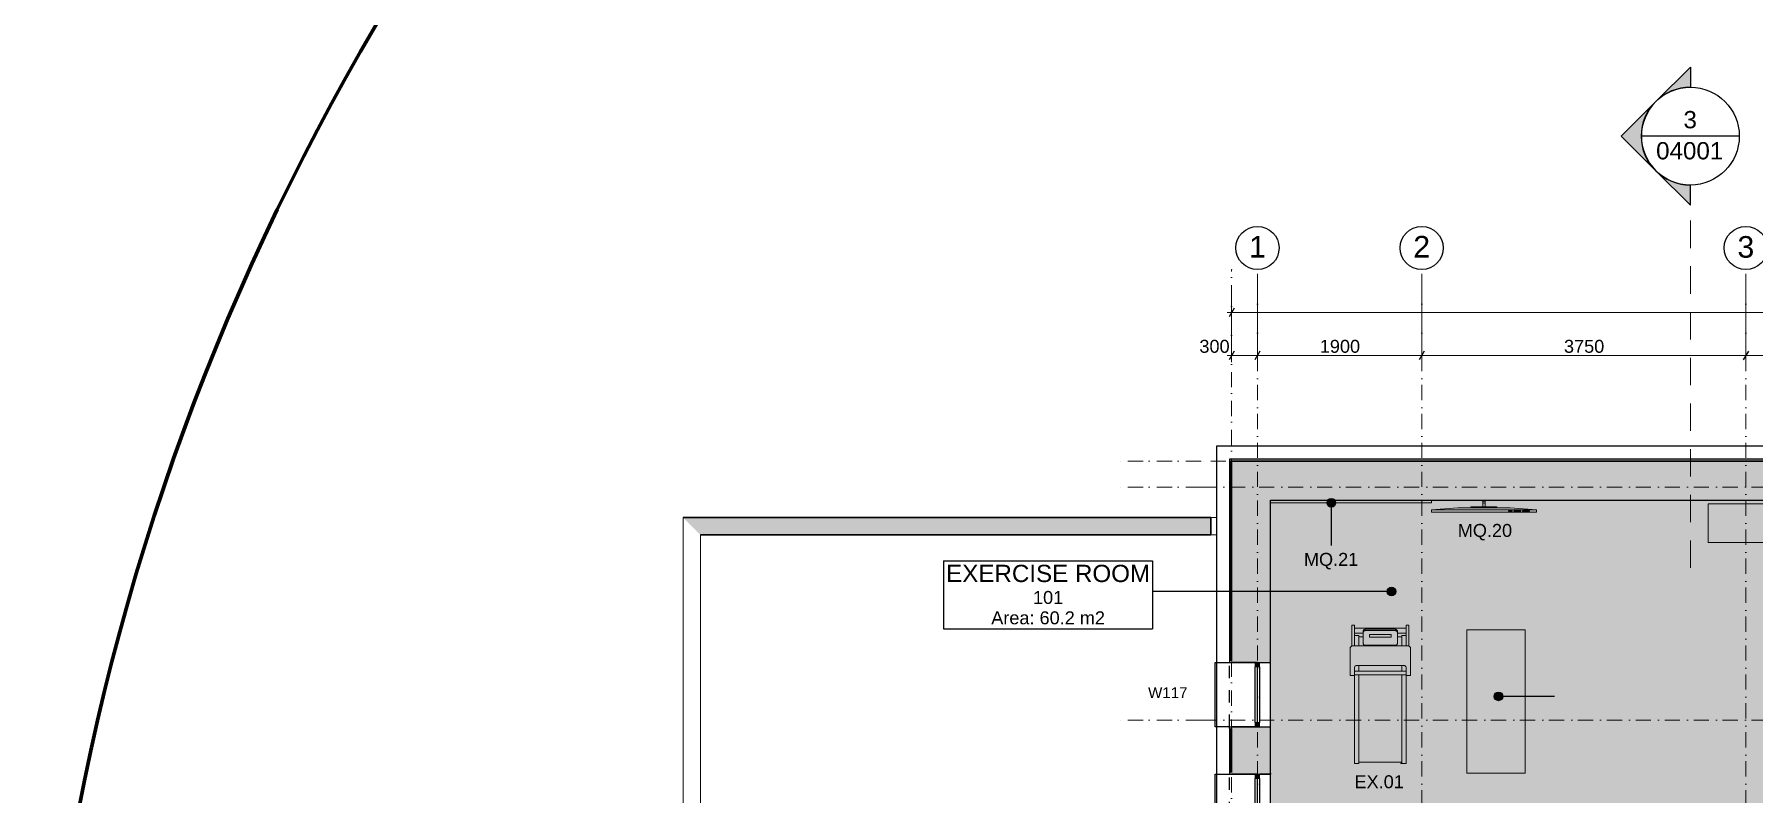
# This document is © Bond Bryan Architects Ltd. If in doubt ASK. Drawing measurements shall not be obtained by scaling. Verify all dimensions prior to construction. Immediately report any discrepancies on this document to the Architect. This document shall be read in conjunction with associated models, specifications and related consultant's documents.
# Model space of a CAD drawing. Header units: millimetres. Extents: x -14278 to 97203, y -22378 to 34603.
# Drawn here: x -14151 to 5740, y 11701 to 20494 of the extents above; entities that cross this region are included whole.
import ezdxf
from ezdxf.enums import TextEntityAlignment as Align

# ---------------------------------------------------------------- set-up
doc = ezdxf.new("R2010")
doc.units = ezdxf.units.MM
doc.header["$MEASUREMENT"] = 0
for name, pattern in [('Dashed', [282.222223, 141.111112, -141.111112]), ('Dot & Dashed', [335.138881, 176.388884, -88.194442, 0, -70.555556]), ('Long Dashed', [529.166651, 317.499995, -211.666656]), ('Wipeout_Contour', [1000, 0, -1000])]:
    doc.linetypes.add(name, pattern=pattern)
for name, color, linetype in [('A-Zz_20_10_90-T_TextFFEInternal', 7, 'Continuous'), ('A-Zz_20_10_90-T_TextWindow', 7, 'Continuous'), ('A-Zz_60_50_80-P_MarkerSection', 7, 'Continuous'), ('NewA-Ee_25_10-M_WallsExternal', 7, 'Continuous'), ('NewA-Ee_30_40-M_Floors', 7, 'Continuous'), ('NewA-Ee_30_60-M_Pavements', 7, 'Continuous'), ('NewA-Ee_40_20-M_GeneralFFAndEInternalFixed', 7, 'Continuous'), ('NewA-Ee_40_20-M_GeneralFFAndEInternalMovable', 7, 'Continuous'), ('NewA-SL-M_SpacesExternal', 7, 'Continuous'), ('NewA-SL-M_SpacesInternal', 7, 'Continuous'), ('NewA-Ss_30_25-M_CeilingAndSoffitSystems', 7, 'Continuous'), ('NewA-Zz_20_10_90-T_TextFFEInternal', 7, 'Continuous'), ('NewA-Zz_20_20-D_DimensionGrid', 7, 'Continuous'), ('NewA-Zz_35_40_80-M_GridStructural', 7, 'Continuous'), ('NewA-Zz_50_10_70-P_BoundarySiteRed', 7, 'Continuous'), ('NewA-Zz_50_10_90-P_BoundarySpace', 7, 'Continuous'), ('NewA-Zz_50_90_00-M_GrossInternal', 7, 'Continuous')]:
    doc.layers.add(name, color=color, linetype=linetype)
doc.styles.add('GENERATED_STYLE_1', font='')
doc.styles.get('GENERATED_STYLE_1').set_extended_font_data('Arial')
doc.dimstyles.new('GENERATED_STYLE__2', dxfattribs={"dimtxt": 150, "dimasz": 76, "dimexe": 0.18, "dimexo": 300, "dimgap": 0.09, "dimtad": 1, "dimtih": 1, "dimtoh": 1, "dimdec": 0, "dimzin": 0, "dimdsep": 46, "dimtxsty": 'GENERATED_STYLE_1', "dimblk": 'ARROWHEAD_2', "dimblk1": 'ARROWHEAD_2', "dimblk2": 'ARROWHEAD_2', "dimcen": 0.09, "dimclrd": 6, "dimclre": 6, "dimclrt": 7, "dimazin": 0, "dimtfac": 1, "dimtdec": 4, "dimtmove": 0, "dimatfit": 3, "dimfxl": 0, "dimtolj": 1, "dimtzin": 0, "dimarcsym": 0})

# ---------------------------------------------------------------- blocks, each defined once
blk = doc.blocks.new('EXERCISE ROOM_101_17_1', base_point=(-2422, 14043))
at = {"layer": 'NewA-SL-M_SpacesInternal', "color": 253, "linetype": 'Continuous', "lineweight": 13}
for p, q in [((8343, 15100), (150, 15100)), ((150, 15100), (150, 6700)), ((8343, 10323), (8343, 15100)), ((5907, 6700), (5907, 10323)), ((5907, 10323), (8343, 10323)), ((150, 6700), (2050, 6700)), ((2050, 6700), (5907, 6700))]:
    blk.add_line(p, q, dxfattribs=at)
at = {"layer": 'NewA-SL-M_SpacesInternal', "linetype": 'Continuous'}
for p, q in [((-3631, 14397), (-3631, 14082)), ((-3631, 14397), (-1214, 14397)), ((-1214, 14397), (-1214, 14082)), ((-3631, 14082), (-3631, 13847)), ((-1214, 14082), (-1214, 13847)), ((-3631, 13847), (-3631, 13611)), ((-1214, 13847), (-1214, 13611)), ((-3631, 13611), (-1214, 13611))]:
    blk.add_line(p, q, dxfattribs=at)
at = {"layer": 'NewA-SL-M_SpacesInternal', "color": 5, "lineweight": 70, "style": 'GENERATED_STYLE_1'}
for tag, height, p in [('ROOM_NAME', 200, (-2422, 14351)), ('ROOM_NUMBER', 150, (-2422, 14048)), ('adj_text', 150, (-2422, 13812))]:
    blk.add_attdef(tag, text='', height=height, dxfattribs=at).set_placement(p, align=Align.TOP_CENTER)
blk = doc.blocks.new('EXERCISE TERRACE_Exercise Terrace_26_1', base_point=(-3493, 10922))
at = {"layer": 'NewA-SL-M_SpacesExternal', "color": 253, "linetype": 'Continuous', "lineweight": 13}
for p, q in [((-6445, 14698), (-6445, 6893)), ((-475, 14698), (-6445, 14698)), ((-475, 6893), (-475, 14698)), ((-6445, 6893), (-475, 6893))]:
    blk.add_line(p, q, dxfattribs=at)
at = {"layer": 'NewA-SL-M_SpacesExternal', "linetype": 'Continuous'}
for p, q in [((-4927, 11275), (-4927, 10961)), ((-4927, 11275), (-2058, 11275)), ((-2058, 11275), (-2058, 10961)), ((-4927, 10961), (-4927, 10725)), ((-2058, 10961), (-2058, 10725)), ((-4927, 10725), (-4927, 10489)), ((-2058, 10725), (-2058, 10489)), ((-4927, 10489), (-2058, 10489))]:
    blk.add_line(p, q, dxfattribs=at)
at = {"layer": 'NewA-SL-M_SpacesExternal', "color": 5, "lineweight": 70, "style": 'GENERATED_STYLE_1'}
for tag, height, p in [('ROOM_NAME_0', 200, (-3493, 11229)), ('ROOM_NAME_1', 150, (-3493, 10927)), ('adj_text', 150, (-3493, 10691))]:
    blk.add_attdef(tag, text='', height=height, dxfattribs=at).set_placement(p, align=Align.TOP_CENTER)
blk = doc.blocks.new('BUILDING SITE_Site_28_1', base_point=(-3334, -767))
at = {"layer": 'NewA-SL-M_SpacesExternal', "color": 253, "linetype": 'Continuous', "lineweight": 13}
for p, q in [((-475, 14898), (-475, 15725)), ((-475, 15725), (35325, 15725)), ((-6645, 6693), (-6645, 14898)), ((-6645, 14898), (-475, 14898))]:
    blk.add_line(p, q, dxfattribs=at)
for start, end in [(121.331, 152.6898), (152.6898, 178.8327)]:
    blk.add_arc((14340, 6112), 28491, start, end, dxfattribs=at)
at = {"layer": 'NewA-SL-M_SpacesExternal', "color": 5, "lineweight": 70, "style": 'GENERATED_STYLE_1'}
for tag, height, p in [('ROOM_NAME', 200, (-3334, -459)), ('ROOM_NUMBER', 150, (-3334, -762)), ('adj_text', 150, (-3334, -998))]:
    blk.add_attdef(tag, text='', height=height, dxfattribs=at).set_placement(p, align=Align.TOP_CENTER)
blk = doc.blocks.new('Mesh_1_1', base_point=(14340, 34603))
at = {"layer": 'NewA-Ee_30_60-M_Pavements', "color": 254, "linetype": 'Continuous', "lineweight": 13, "flags": 128}
blk.add_lwpolyline([(14340, 34603, -0.414214), (42831, 6112, -0.414214), (14340, -22378, -0.414214), (-14151, 6112, -0.414214)], format="xyb", close=True, dxfattribs=at)
blk.add_lwpolyline([(-475, 15725), (35325, 15725), (35325, 6075), (28525, 6075), (28525, -475), (7900, -475), (7900, 2667), (6125, 2667), (6125, 1525), (1425, 1525), (1425, 6075), (-475, 6075)], close=True, dxfattribs=at)
blk = doc.blocks.new('Slab_4_1', base_point=(11328, 15325))
at = {"layer": 'NewA-Ee_30_40-M_Floors', "linetype": 'Continuous', "lineweight": 13}
blk.add_hatch(color=254, dxfattribs=at).paths.add_polyline_path([(11328, 15325), (11328, 15100), (150, 15100), (150, 9350), (-125, 9350), (-125, 8300), (150, 8300), (150, 6700), (2050, 6700), (2050, 2150), (5500, 2150), (5500, 3092), (6214, 3092), (6214, 2767), (7714, 2767), (7714, 3092), (8456, 3092), (8500, 150), (16363, 150), (16363, -125), (17413, -125), (17413, 150), (27900, 150), (27900, 6700), (34700, 6700), (34700, 15100), (34639, 15100), (34639, 15325), (32809, 15325), (32809, 15100), (13158, 15100), (13158, 15325)])
at = {"layer": 'NewA-Ee_30_40-M_Floors', "color": 6, "linetype": 'Continuous', "lineweight": 13, "flags": 128}
blk.add_lwpolyline([(6214, 3092), (5500, 3092), (5500, 2150), (2050, 2150), (2050, 6700), (150, 6700), (150, 8300), (-125, 8300), (-125, 9350), (150, 9350), (150, 15100), (11328, 15100)], dxfattribs=at)
blk = doc.blocks.new('Slab_7_1', base_point=(150, 15100))
at = {"layer": 'NewA-Ss_30_25-M_CeilingAndSoffitSystems', "linetype": 'Continuous', "lineweight": 0}
blk.add_hatch(color=255, dxfattribs=at).paths.add_polyline_path([(150, 15100), (150, 6700), (2050, 6700), (2050, 6550), (5907, 6550), (5907, 10321), (8343, 10321), (8343, 15100)])
at = {"layer": 'NewA-Ss_30_25-M_CeilingAndSoffitSystems', "color": 6, "linetype": 'Continuous', "lineweight": 13, "flags": 128}
blk.add_lwpolyline([(150, 15100), (8343, 15100), (8343, 10321), (5907, 10321), (5907, 6550), (2050, 6550), (2050, 6700), (150, 6700)], close=True, dxfattribs=at)
blk = doc.blocks.new('Wall_3_1', base_point=(0, 15250))
at = {"layer": 'NewA-Ee_25_10-M_WallsExternal', "linetype": 'Continuous', "lineweight": 13}
for points in [[(-300, 15550), (0, 15250), (6140, 15250), (6140, 15275), (6120, 15275), (6120, 15550)], [(0, 15250), (70, 15180), (6127, 15180), (6127, 15225), (6140, 15225), (6140, 15250)], [(6127, 15180), (70, 15180), (134, 15116), (6127, 15116)], [(6127, 15116), (134, 15116), (150, 15100), (6127, 15100)]]:
    blk.add_hatch(color=6, dxfattribs=at).paths.add_polyline_path(points)
at = {"layer": 'NewA-Ee_25_10-M_WallsExternal', "linetype": 'Continuous', "flags": 128}
blk.add_lwpolyline([(150, 15100), (6127, 15100)], dxfattribs=at)
at = {"color": 254, "linetype": 'Wipeout_Contour', "lineweight": 0, "ltscale": 108444.875021}
blk.add_wipeout([(35325, 15725), (-475, 15725), (-325, 15575), (35175, 15575)], dxfattribs=at).dxf.layer = 'NewA-Ee_25_10-M_WallsExternal'
at = {"layer": 'NewA-Ee_25_10-M_WallsExternal', "linetype": 'Continuous', "lineweight": 13}
blk.add_hatch(color=6, dxfattribs=at).paths.add_polyline_path([(6120, 15575), (-325, 15575), (-305, 15555), (6120, 15555)])
at = {"layer": 'NewA-Ee_25_10-M_WallsExternal', "linetype": 'Continuous'}
for p, q in [((6120, 15575), (-325, 15575)), ((-305, 15555), (6120, 15555))]:
    blk.add_line(p, q, dxfattribs=at)
at = {"layer": 'NewA-Ee_25_10-M_WallsExternal', "color": 92, "linetype": 'Continuous', "lineweight": 35}
blk.add_line((-300, 15550), (6120, 15550), dxfattribs=at)
at = {"layer": 'NewA-Ee_25_10-M_WallsExternal', "linetype": 'Continuous', "flags": 128}
blk.add_lwpolyline([(35325, 15725), (-475, 15725)], dxfattribs=at)
blk = doc.blocks.new('Window 19_2')
at = {"layer": 'NewA-Ee_25_10-M_WallsExternal', "linetype": 'Continuous', "lineweight": 13}
for points in [[(-372, 0), (-372, -50), (-322, -50), (-322, 0)], [(372, -50), (372, 0), (322, 0), (322, -50)]]:
    blk.add_hatch(color=104, dxfattribs=at).paths.add_polyline_path(points)
at = {"layer": 'NewA-Ee_25_10-M_WallsExternal', "linetype": 'Continuous'}
for p, q in [((-372, 300), (-372, 465)), ((-372, 465), (372, 465)), ((372, 465), (372, 300)), ((-322, 0), (322, 0)), ((-372, -25), (-372, -50)), ((-372, -175), (372, -175)), ((-322, -25), (322, -25)), ((322, -50), (-322, -50)), ((372, -25), (372, -50))]:
    blk.add_line(p, q, dxfattribs=at)
at = {"layer": 'NewA-Ee_25_10-M_WallsExternal', "linetype": 'Dashed'}
blk.add_line((-372, 300), (372, 300), dxfattribs=at)
at = {"layer": 'NewA-Ee_25_10-M_WallsExternal', "color": 24, "linetype": 'Continuous', "lineweight": 13}
for p, q in [((-372, 0), (-322, 0)), ((-322, 0), (-322, -50)), ((322, -50), (322, 0)), ((322, 0), (372, 0)), ((-322, -50), (-372, -50)), ((372, -50), (322, -50))]:
    blk.add_line(p, q, dxfattribs=at)
at = {"layer": 'NewA-Ee_25_10-M_WallsExternal', "color": 92, "linetype": 'Continuous', "lineweight": 35}
for p, q in [((-372, 0), (-372, -25)), ((372, 0), (372, -25))]:
    blk.add_line(p, q, dxfattribs=at)
blk = doc.blocks.new('Wall_8_1', base_point=(0, 6550))
at = {"layer": 'NewA-Ee_25_10-M_WallsExternal', "linetype": 'Continuous', "lineweight": 13}
for points in [[(-300, 13239), (-25, 13239), (-25, 13219), (0, 13219), (0, 15250), (-300, 15550)], [(70, 15180), (0, 15250), (0, 13219), (25, 13219), (70, 13219)], [(134, 15116), (70, 15180), (70, 13219), (134, 13219)], [(150, 15100), (134, 15116), (134, 13219), (150, 13219)], [(-25, 12455), (-300, 12455), (-300, 11945), (-25, 11945), (-25, 11925), (0, 11925), (0, 12475), (-25, 12475)], [(25, 12475), (0, 12475), (0, 11925), (25, 11925), (25, 11938), (70, 11938), (70, 12475)], [(70, 12475), (70, 11938), (134, 11938), (134, 12475)], [(134, 11938), (150, 11938), (150, 12475), (134, 12475)], [(150, 11938), (25, 11938), (25, 11925), (150, 11925)]]:
    blk.add_hatch(color=6, dxfattribs=at).paths.add_polyline_path(points)
at = {"layer": 'NewA-Ee_25_10-M_WallsExternal', "color": 92, "linetype": 'Continuous', "lineweight": 35}
for p, q in [((-25, 13219), (0, 13219)), ((-25, 12475), (0, 12475)), ((-25, 11925), (0, 11925))]:
    blk.add_line(p, q, dxfattribs=at)
at = {"layer": 'NewA-Ee_25_10-M_WallsExternal', "linetype": 'Continuous'}
for p, q in [((0, 13219), (25, 13219)), ((25, 13219), (70, 13219)), ((70, 13219), (134, 13219)), ((134, 13219), (150, 13219)), ((0, 12475), (25, 12475)), ((25, 12475), (70, 12475)), ((70, 12475), (134, 12475)), ((134, 12475), (150, 12475)), ((150, 11938), (150, 11925)), ((0, 11925), (25, 11925)), ((25, 11925), (70, 11925)), ((70, 11925), (134, 11925)), ((134, 11925), (150, 11925))]:
    blk.add_line(p, q, dxfattribs=at)
at = {"layer": 'NewA-Ee_25_10-M_WallsExternal', "linetype": 'Continuous', "flags": 128}
for points in [[(150, 13219), (150, 15100)], [(150, 11938), (150, 12475)]]:
    blk.add_lwpolyline(points, dxfattribs=at)
at = {"color": 254, "linetype": 'Wipeout_Contour', "lineweight": 0, "ltscale": 43637.580179}
blk.add_wipeout([(-475, 15725), (-475, 6075), (-325, 6225), (-325, 15575)], dxfattribs=at).dxf.layer = 'NewA-Ee_25_10-M_WallsExternal'
at = {"layer": 'NewA-Ee_25_10-M_WallsExternal', "linetype": 'Continuous', "lineweight": 13}
for points in [[(-325, 13239), (-305, 13239), (-305, 15555), (-325, 15575)], [(-325, 13239), (-325, 13219), (-25, 13219), (-25, 13239)], [(-325, 12455), (-25, 12455), (-25, 12475), (-325, 12475)], [(-325, 11945), (-305, 11945), (-305, 12455), (-325, 12455)], [(-325, 11945), (-325, 11925), (-25, 11925), (-25, 11945)]]:
    blk.add_hatch(color=6, dxfattribs=at).paths.add_polyline_path(points)
at = {"layer": 'NewA-Ee_25_10-M_WallsExternal', "linetype": 'Continuous'}
for p, q in [((-325, 15575), (-325, 13239)), ((-305, 13239), (-305, 15555)), ((-325, 13239), (-325, 13219)), ((-325, 13219), (-305, 13219)), ((-325, 12455), (-325, 12475)), ((-325, 12475), (-305, 12475)), ((-325, 12455), (-325, 11945)), ((-305, 11945), (-305, 12455)), ((-325, 11945), (-325, 11925)), ((-325, 11925), (-305, 11925))]:
    blk.add_line(p, q, dxfattribs=at)
at = {"layer": 'NewA-Ee_25_10-M_WallsExternal', "color": 92, "linetype": 'Continuous', "lineweight": 35}
for p, q in [((-300, 13239), (-300, 15550)), ((-300, 13219), (-25, 13219)), ((-300, 12475), (-25, 12475)), ((-300, 11945), (-300, 12455)), ((-300, 11925), (-25, 11925))]:
    blk.add_line(p, q, dxfattribs=at)
at = {"layer": 'NewA-Ee_25_10-M_WallsExternal', "linetype": 'Continuous', "flags": 128}
blk.add_lwpolyline([(-475, 15725), (-475, 6075)], dxfattribs=at)
at = {"layer": 'NewA-Ee_25_10-M_WallsExternal', "linetype": 'Continuous', "zscale": 1000, "rotation": 90}
for p in [(-25, 12847), (-25, 11553)]:
    blk.add_blockref('Window 19_2', p, dxfattribs=at)
blk = doc.blocks.new('Wall_33_1', base_point=(-540, 14898))
at = {"layer": 'NewA-Ee_25_10-M_WallsExternal', "linetype": 'Continuous', "lineweight": 13}
blk.add_hatch(color=6, dxfattribs=at).paths.add_polyline_path([(-540, 14898), (-6645, 14898), (-6445, 14698), (-540, 14698)])
at = {"layer": 'NewA-Ee_25_10-M_WallsExternal', "color": 92, "linetype": 'Continuous', "lineweight": 35, "flags": 128}
for points in [[(-540, 14898), (-6645, 14898)], [(-540, 14698), (-540, 14898)], [(-6445, 14698), (-540, 14698)]]:
    blk.add_lwpolyline(points, dxfattribs=at)
blk = doc.blocks.new('Morph_1_1')
at = {"layer": 'NewA-Ee_40_20-M_GeneralFFAndEInternalMovable', "linetype": 'Continuous', "lineweight": 0}
blk.add_hatch(color=255, dxfattribs=at).paths.add_polyline_path([(2424, 11939), (3098, 11939), (3098, 13597), (2424, 13597)])
at = {"layer": 'NewA-Ee_40_20-M_GeneralFFAndEInternalMovable', "color": 1, "linetype": 'Continuous', "lineweight": 18, "flags": 128}
for points in [[(3098, 13597), (2424, 13597)], [(2424, 13597), (2424, 11939)], [(3098, 11939), (3098, 13597)], [(2424, 11939), (3098, 11939)]]:
    blk.add_lwpolyline(points, dxfattribs=at)
blk = doc.blocks.new('Morph_3_1')
at = {"layer": 'NewA-Ee_40_20-M_GeneralFFAndEInternalMovable', "linetype": 'Continuous', "lineweight": 0}
blk.add_hatch(color=255, dxfattribs=at).paths.add_polyline_path([(5214, 15056), (5214, 14608), (7908, 14608), (7908, 15056)])
at = {"layer": 'NewA-Ee_40_20-M_GeneralFFAndEInternalMovable', "color": 1, "linetype": 'Continuous', "lineweight": 18, "flags": 128}
for points in [[(5214, 15056), (5214, 14608)], [(7908, 15056), (5214, 15056)], [(7908, 14608), (7908, 15056)], [(5214, 14608), (7908, 14608)]]:
    blk.add_lwpolyline(points, dxfattribs=at)
blk = doc.blocks.new('Standard grid marker')
at = {"layer": 'NewA-Zz_35_40_80-M_GridStructural', "color": 6, "linetype": 'Dot & Dashed', "lineweight": 13}
for q in [(18131, 0), (0, 0)]:
    blk.add_line((1000, 0), q, dxfattribs=at)
at = {"layer": 'NewA-Zz_35_40_80-M_GridStructural', "linetype": 'Continuous'}
blk.add_circle((-250, 0), 250, dxfattribs=at)
at = {"layer": 'NewA-Zz_35_40_80-M_GridStructural', "color": 6, "linetype": 'Dot & Dashed', "lineweight": 13}
blk.add_point((1000, 0), dxfattribs=at)
blk.add_point((1000, 0), dxfattribs=at)
at = {"layer": 'NewA-Zz_35_40_80-M_GridStructural', "style": 'GENERATED_STYLE_1'}
blk.add_attdef('AC_MarkerText_1', text='', height=250, rotation=90, dxfattribs=at).set_placement((-250, 14), align=Align.MIDDLE_CENTER)
blk = doc.blocks.new('Standard grid marker_2')
at = {"layer": 'NewA-Zz_35_40_80-M_GridStructural', "color": 6, "linetype": 'Dot & Dashed', "lineweight": 13}
for q in [(0, 0), (40176, 0)]:
    blk.add_line((1000, 0), q, dxfattribs=at)
at = {"layer": 'NewA-Zz_35_40_80-M_GridStructural', "style": 'GENERATED_STYLE_1'}
blk.add_attdef('AC_MarkerText_1', text='', height=250, dxfattribs=at).set_placement((41426, 14), align=Align.MIDDLE_CENTER)
blk = doc.blocks.new('Standard grid marker_3')
at = {"layer": 'NewA-Zz_35_40_80-M_GridStructural', "color": 6, "linetype": 'Dot & Dashed', "lineweight": 13}
blk.add_line((0, 0), (19131, 0), dxfattribs=at)
blk.add_point((19131, 0), dxfattribs=at)
blk = doc.blocks.new('Standard grid marker_4')
at = {"layer": 'NewA-Zz_35_40_80-M_GridStructural', "color": 6, "linetype": 'Dot & Dashed', "lineweight": 13}
for p, q in [((1000, 0), (40176, 0)), ((40176, 0), (41176, 0))]:
    blk.add_line(p, q, dxfattribs=at)
blk = doc.blocks.new('Treadmill 19')
at = {"layer": 'NewA-Ee_40_20-M_GeneralFFAndEInternalMovable', "color": 255, "linetype": 'Continuous', "lineweight": 13}
for p, q in [((0, 650), (0, 600)), ((1016, 650), (0, 650)), ((0, 600), (15, 600)), ((15, 600), (15, 100)), ((1332, 700), (1016, 700)), ((1016, 700), (1016, 650)), ((1337, 699), (1332, 700)), ((1342, 698), (1337, 699)), ((1347, 696), (1342, 698)), ((1351, 693), (1347, 696)), ((1355, 689), (1351, 693)), ((1358, 685), (1355, 689)), ((1360, 680), (1358, 685)), ((1600, 680), (1360, 680)), ((1565, 50), (1565, 650)), ((1565, 650), (1600, 650)), ((1600, 650), (1600, 680)), ((0, 112), (0, 105)), ((4, 112), (0, 112)), ((0, 105), (4, 105)), ((15, 100), (0, 100)), ((0, 100), (0, 50)), ((0, 50), (1016, 50)), ((4, 105), (4, 112)), ((1016, 50), (1016, 0)), ((1016, 0), (1332, 0)), ((1332, 0), (1337, 1)), ((1337, 1), (1342, 2)), ((1342, 2), (1347, 4)), ((1347, 4), (1351, 7)), ((1351, 7), (1355, 11)), ((1355, 11), (1358, 15)), ((1358, 15), (1360, 20)), ((1360, 20), (1600, 20)), ((1600, 50), (1565, 50)), ((1600, 20), (1600, 50))]:
    blk.add_line(p, q, dxfattribs=at)
at = {"layer": 'NewA-Ee_40_20-M_GeneralFFAndEInternalMovable', "color": 1, "linetype": 'Continuous', "lineweight": 18}
for p, q in [((1105, 650), (0, 650)), ((0, 650), (0, 600)), ((0, 600), (1026, 600)), ((15, 600), (15, 100)), ((1332, 700), (1016, 700)), ((1016, 700), (1016, 650)), ((1026, 650), (1026, 50)), ((1066, 650), (1066, 50)), ((1066, 600), (1135, 600)), ((1105, 650), (1110, 650)), ((1110, 650), (1115, 648)), ((1115, 648), (1120, 646)), ((1120, 646), (1124, 643)), ((1124, 643), (1128, 639)), ((1128, 639), (1131, 635)), ((1131, 635), (1133, 630)), ((1133, 630), (1134, 625)), ((1134, 625), (1135, 620)), ((1135, 620), (1135, 80)), ((1337, 700), (1332, 700)), ((1342, 698), (1337, 700)), ((1347, 696), (1342, 698)), ((1351, 693), (1347, 696)), ((1355, 689), (1351, 693)), ((1358, 685), (1355, 689)), ((1360, 680), (1358, 685)), ((1361, 675), (1360, 680)), ((1600, 680), (1360, 680)), ((1362, 670), (1361, 675)), ((1362, 30), (1362, 670)), ((1600, 650), (1362, 650)), ((1362, 600), (1480, 600)), ((1465, 600), (1465, 550)), ((1480, 650), (1480, 600)), ((1506, 650), (1506, 550)), ((1565, 650), (1565, 50)), ((1600, 680), (1600, 650)), ((1368, 530), (1367, 525)), ((1367, 525), (1367, 520)), ((1367, 520), (1367, 180)), ((1370, 535), (1368, 530)), ((1373, 539), (1370, 535)), ((1376, 543), (1373, 539)), ((1380, 546), (1376, 543)), ((1384, 548), (1380, 546)), ((1388, 550), (1384, 548)), ((1392, 550), (1388, 550)), ((1527, 550), (1392, 550)), ((1461, 477), (1461, 223)), ((1494, 477), (1461, 477)), ((1493, 223), (1493, 477)), ((1494, 223), (1494, 477)), ((1517, 550), (1512, 550)), ((1521, 548), (1517, 550)), ((1525, 546), (1521, 548)), ((1529, 543), (1525, 546)), ((1531, 550), (1527, 550)), ((1532, 539), (1529, 543)), ((1536, 548), (1531, 550)), ((1534, 535), (1532, 539)), ((1536, 530), (1534, 535)), ((1540, 546), (1536, 548)), ((1537, 525), (1536, 530)), ((1538, 520), (1537, 525)), ((1538, 180), (1538, 520)), ((1543, 543), (1540, 546)), ((1547, 539), (1543, 543)), ((1549, 535), (1547, 539)), ((1551, 530), (1549, 535)), ((1552, 525), (1551, 530)), ((1553, 520), (1552, 525)), ((1553, 180), (1553, 520)), ((1461, 223), (1494, 223)), ((0, 100), (0, 50)), ((1026, 100), (0, 100)), ((1105, 50), (0, 50)), ((1016, 50), (1016, 0)), ((1016, 0), (1332, 0)), ((1135, 100), (1066, 100)), ((1110, 50), (1105, 50)), ((1115, 52), (1110, 50)), ((1120, 54), (1115, 52)), ((1124, 57), (1120, 54)), ((1128, 61), (1124, 57)), ((1131, 65), (1128, 61)), ((1133, 70), (1131, 65)), ((1134, 75), (1133, 70)), ((1135, 80), (1134, 75)), ((1332, 0), (1337, 0)), ((1337, 0), (1342, 2)), ((1342, 2), (1347, 4)), ((1347, 4), (1351, 7)), ((1351, 7), (1355, 11)), ((1355, 11), (1358, 15)), ((1358, 15), (1360, 20)), ((1360, 20), (1361, 25)), ((1600, 20), (1360, 20)), ((1361, 25), (1362, 30)), ((1480, 100), (1362, 100)), ((1600, 50), (1362, 50)), ((1367, 180), (1367, 175)), ((1367, 175), (1368, 170)), ((1368, 170), (1370, 165)), ((1370, 165), (1373, 161)), ((1373, 161), (1376, 157)), ((1376, 157), (1380, 154)), ((1380, 154), (1384, 152)), ((1384, 152), (1388, 150)), ((1388, 150), (1392, 150)), ((1392, 150), (1527, 150)), ((1465, 150), (1465, 100)), ((1480, 100), (1480, 50)), ((1506, 150), (1506, 50)), ((1512, 150), (1517, 150)), ((1517, 150), (1521, 152)), ((1521, 152), (1525, 154)), ((1525, 154), (1529, 157)), ((1527, 150), (1531, 150)), ((1529, 157), (1532, 161)), ((1531, 150), (1536, 152)), ((1532, 161), (1534, 165)), ((1534, 165), (1536, 170)), ((1536, 170), (1537, 175)), ((1536, 152), (1540, 154)), ((1537, 175), (1538, 180)), ((1540, 154), (1543, 157)), ((1543, 157), (1547, 161)), ((1547, 161), (1549, 165)), ((1549, 165), (1551, 170)), ((1551, 170), (1552, 175)), ((1552, 175), (1553, 180)), ((1600, 50), (1600, 20))]:
    blk.add_line(p, q, dxfattribs=at)
blk = doc.blocks.new('Mirror 19_2')
at = {"layer": 'NewA-Ee_40_20-M_GeneralFFAndEInternalFixed', "color": 1, "linetype": 'Continuous', "lineweight": 18}
for p, q in [((1862, 30), (0, 30)), ((0, 30), (0, 0)), ((1862, 30), (0, 30)), ((0, 30), (0, 0)), ((0, 0), (1862, 0)), ((0, 0), (1862, 0)), ((1862, 0), (1862, 30)), ((1862, 0), (1862, 30))]:
    blk.add_line(p, q, dxfattribs=at)
blk = doc.blocks.new('Flat Panel TV 19')
at = {"layer": 'NewA-Ee_40_20-M_GeneralFFAndEInternalFixed', "color": 1, "linetype": 'Continuous', "lineweight": 18}
for p, q in [((304, 50), (0, 25)), ((0, 25), (0, 0)), ((0, 25), (1217, 25)), ((0, 0), (1217, 0)), ((912, 50), (304, 50)), ((758, 60), (458, 60)), ((458, 60), (458, 50)), ((458, 50), (758, 50)), ((623, 138), (593, 138)), ((593, 138), (593, 128)), ((593, 128), (623, 128)), ((621, 128), (596, 128)), ((596, 128), (596, 60)), ((596, 60), (621, 60)), ((621, 60), (621, 128)), ((623, 128), (623, 138)), ((758, 50), (758, 60)), ((892, 10), (892, 16)), ((892, 16), (933, 16)), ((933, 10), (892, 10)), ((1217, 25), (912, 50)), ((933, 16), (933, 10)), ((953, 10), (953, 16)), ((953, 16), (1034, 16)), ((1034, 10), (953, 10)), ((1034, 16), (1034, 10)), ((1054, 10), (1054, 16)), ((1054, 16), (1136, 16)), ((1136, 10), (1054, 10)), ((1136, 16), (1136, 10)), ((1217, 0), (1217, 25))]:
    blk.add_line(p, q, dxfattribs=at)
blk.add_arc((608, 94), 12.5, 0, 180, dxfattribs=at)
blk = doc.blocks.new('Line_15_1', base_point=(1550, 14043))
at = {"layer": 'NewA-Zz_50_10_90-P_BoundarySpace', "linetype": 'Continuous'}
blk.add_hatch(color=256, dxfattribs=at).paths.add_polyline_path([(1600, 14043), (1596, 14062), (1586, 14078), (1569, 14089), (1550, 14093), (1531, 14089), (1515, 14078), (1504, 14062), (1500, 14043), (1504, 14024), (1515, 14008), (1531, 13997), (1550, 13993), (1569, 13997), (1586, 14008), (1596, 14024)])
blk.add_line((1500, 14043), (-1214, 14043), dxfattribs=at)
blk.add_circle((1550, 14043), 50, dxfattribs=at)
blk = doc.blocks.new('Line_16_1', base_point=(855, 14573))
at = {"layer": 'NewA-Zz_20_10_90-T_TextFFEInternal', "linetype": 'Continuous'}
blk.add_hatch(color=256, dxfattribs=at).paths.add_polyline_path([(905, 15070), (901, 15089), (890, 15105), (874, 15116), (855, 15120), (835, 15116), (819, 15105), (808, 15089), (805, 15070), (808, 15051), (819, 15034), (835, 15024), (855, 15020), (874, 15024), (890, 15034), (901, 15051)])
blk.add_line((855, 14573), (855, 15020), dxfattribs=at)
blk.add_circle((855, 15070), 50, dxfattribs=at)
blk = doc.blocks.new('Line_17_1', base_point=(3436, 12828))
at = {"layer": 'NewA-Zz_20_10_90-T_TextFFEInternal', "linetype": 'Continuous'}
blk.add_hatch(color=256, dxfattribs=at).paths.add_polyline_path([(2839, 12828), (2835, 12847), (2824, 12863), (2808, 12874), (2789, 12878), (2770, 12874), (2753, 12863), (2742, 12847), (2739, 12828), (2742, 12809), (2753, 12792), (2770, 12781), (2789, 12778), (2808, 12781), (2824, 12792), (2835, 12809)])
blk.add_line((3436, 12828), (2839, 12828), dxfattribs=at)
blk.add_circle((2789, 12828), 50, dxfattribs=at)
blk = doc.blocks.new('*D378')
at = {"layer": 'NewA-Zz_20_20-D_DimensionGrid', "linetype": 'Continuous'}
for p, q in [((-271, 17324), (-329, 17224)), ((35121, 17224), (35179, 17324))]:
    blk.add_line(p, q, dxfattribs=at)
at = {"layer": 'NewA-Zz_20_20-D_DimensionGrid', "color": 6, "linetype": 'Continuous', "lineweight": 13}
for p, q in [((-300, 17199), (-300, 17470)), ((35150, 17199), (35150, 17470)), ((-349, 17274), (-300, 17274)), ((-300, 17274), (35150, 17274)), ((35150, 17274), (35199, 17274))]:
    blk.add_line(p, q, dxfattribs=at)
at = {"layer": 'NewA-Zz_20_20-D_DimensionGrid', "insert": (17139, 17304), "char_height": 150, "attachment_point": 7, "style": 'GENERATED_STYLE_1'}
blk.add_mtext('\\A1;{\\fArial|b0|i0|c0|p34;35450}', dxfattribs=at)
blk = doc.blocks.new('ARROWHEAD_2')
at = {"color": 0, "linetype": 'Continuous', "lineweight": 0}
for p, q in [((0, 0), (-1, 0)), ((-0.38, -0.66), (0.38, 0.66))]:
    blk.add_line(p, q, dxfattribs=at)
blk = doc.blocks.new('*D379')
at = {"layer": 'NewA-Zz_20_20-D_DimensionGrid', "color": 6, "linetype": 'Continuous', "lineweight": 13}
for p, q in [((0, 16699), (0, 17720)), ((-300, 16699), (-300, 17470)), ((-349, 16774), (-300, 16774)), ((-300, 16774), (0, 16774)), ((0, 16774), (1900, 16774))]:
    blk.add_line(p, q, dxfattribs=at)
at = {"layer": 'NewA-Zz_20_20-D_DimensionGrid', "linetype": 'Continuous'}
for p, q in [((-271, 16824), (-329, 16724)), ((29, 16824), (-29, 16724))]:
    blk.add_line(p, q, dxfattribs=at)
at = {"layer": 'NewA-Zz_20_20-D_DimensionGrid', "insert": (-672, 16804), "char_height": 150, "attachment_point": 7, "style": 'GENERATED_STYLE_1'}
blk.add_mtext('\\A1;{\\fArial|b0|i0|c0|p34;300}', dxfattribs=at)
blk = doc.blocks.new('*D380')
at = {"layer": 'NewA-Zz_20_20-D_DimensionGrid', "color": 6, "linetype": 'Continuous', "lineweight": 13}
for p, q in [((1900, 16699), (1900, 17720)), ((0, 16774), (1900, 16774)), ((1900, 16774), (5650, 16774))]:
    blk.add_line(p, q, dxfattribs=at)
at = {"layer": 'NewA-Zz_20_20-D_DimensionGrid', "linetype": 'Continuous'}
for p, q in [((29, 16824), (-29, 16724)), ((1929, 16824), (1871, 16724))]:
    blk.add_line(p, q, dxfattribs=at)
at = {"layer": 'NewA-Zz_20_20-D_DimensionGrid', "insert": (721, 16804), "char_height": 150, "attachment_point": 7, "style": 'GENERATED_STYLE_1'}
blk.add_mtext('\\A1;{\\fArial|b0|i0|c0|p34;1900}', dxfattribs=at)
blk = doc.blocks.new('*D381')
at = {"layer": 'NewA-Zz_20_20-D_DimensionGrid', "linetype": 'Continuous'}
for p, q in [((1929, 16824), (1871, 16724)), ((5679, 16824), (5621, 16724))]:
    blk.add_line(p, q, dxfattribs=at)
at = {"layer": 'NewA-Zz_20_20-D_DimensionGrid', "color": 6, "linetype": 'Continuous', "lineweight": 13}
blk.add_line((1900, 16774), (5650, 16774), dxfattribs=at)
at = {"layer": 'NewA-Zz_20_20-D_DimensionGrid', "insert": (3546, 16804), "char_height": 150, "attachment_point": 7, "style": 'GENERATED_STYLE_1'}
blk.add_mtext('\\A1;{\\fArial|b0|i0|c0|p34;3750}', dxfattribs=at)
blk = doc.blocks.new('*D382')
at = {"layer": 'NewA-Zz_20_20-D_DimensionGrid', "color": 6, "linetype": 'Continuous', "lineweight": 13}
for p, q in [((5650, 16699), (5650, 17720)), ((8350, 16699), (8350, 17720)), ((1900, 16774), (5650, 16774)), ((5650, 16774), (8350, 16774))]:
    blk.add_line(p, q, dxfattribs=at)
at = {"layer": 'NewA-Zz_20_20-D_DimensionGrid', "linetype": 'Continuous'}
for p, q in [((5679, 16824), (5621, 16724)), ((8379, 16824), (8321, 16724))]:
    blk.add_line(p, q, dxfattribs=at)
at = {"layer": 'NewA-Zz_20_20-D_DimensionGrid', "insert": (6771, 16804), "char_height": 150, "attachment_point": 7, "style": 'GENERATED_STYLE_1'}
blk.add_mtext('\\A1;{\\fArial|b0|i0|c0|p34;2700}', dxfattribs=at)
blk = doc.blocks.new('Label_17_1', base_point=(-1463, 13010))
at = {"layer": 'A-Zz_20_10_90-T_TextWindow', "insert": (-1038, 12932), "char_height": 125, "attachment_point": 2, "style": 'GENERATED_STYLE_1'}
blk.add_mtext('\\fArial|b0|i0|c0|p34;W117\\fArial|b0|i0|c0|p34;\\fArial|b0|i0|c0|p34;\\fArial|b0|i0|c0|p34;\\fArial|b0|i0|c0|p34;\\fArial|b0|i0|c0|p34;\\fArial|b0|i0|c0|p34;\\fArial|b0|i0|c0|p34;\\fArial|b0|i0|c0|p34;\\fArial|b0|i0|c0|p34;\\fArial|b0|i0|c0|p34;\\fArial|b0|i0|c0|p34;\\fArial|b0|i0|c0|p34;\\fArial|b0|i0|c0|p34;\\fArial|b0|i0|c0|p34;\\fArial|b0|i0|c0|p34;\\fArial|b0|i0|c0|p34;\\fArial|b0|i0|c0|p34;\\fArial|b0|i0|c0|p34;\\fArial|b0|i0|c0|p34;\\fArial|b0|i0|c0|p34;\\fArial|b0|i0|c0|p34;\\fArial|b0|i0|c0|p34;\\fArial|b0|i0|c0|p34;\\fArial|b0|i0|c0|p34;\\fArial|b0|i0|c0|p34;\\fArial|b0|i0|c0|p34;\\fArial|b0|i0|c0|p34;\\fArial|b0|i0|c0|p34;\\fArial|b0|i0|c0|p34;}', dxfattribs=at)
blk = doc.blocks.new('Label_77_1', base_point=(2207, 14908))
at = {"layer": 'A-Zz_20_10_90-T_TextFFEInternal', "insert": (2632, 14824), "char_height": 150, "attachment_point": 2, "style": 'GENERATED_STYLE_1'}
blk.add_mtext('\\fArial|b0|i0|c0|p34;MQ.20\\fArial|b0|i0|c0|p34;\\fArial|b0|i0|c0|p34;\\fArial|b0|i0|c0|p34;\\fArial|b0|i0|c0|p34;\\fArial|b0|i0|c0|p34;\\fArial|b0|i0|c0|p34;\\fArial|b0|i0|c0|p34;\\fArial|b0|i0|c0|p34;\\fArial|b0|i0|c0|p34;\\fArial|b0|i0|c0|p34;\\fArial|b0|i0|c0|p34;\\fArial|b0|i0|c0|p34;\\fArial|b0|i0|c0|p34;\\fArial|b0|i0|c0|p34;\\fArial|b0|i0|c0|p34;\\fArial|b0|i0|c0|p34;\\fArial|b0|i0|c0|p34;\\fArial|b0|i0|c0|p34;\\fArial|b0|i0|c0|p34;\\fArial|b0|i0|c0|p34;\\fArial|b0|i0|c0|p34;\\fArial|b0|i0|c0|p34;\\fArial|b0|i0|c0|p34;\\fArial|b0|i0|c0|p34;\\fArial|b0|i0|c0|p34;\\fArial|b0|i0|c0|p34;\\fArial|b0|i0|c0|p34;\\fArial|b0|i0|c0|p34;\\fArial|b0|i0|c0|p34;}', dxfattribs=at)
blk = doc.blocks.new('Label_78_1', base_point=(427, 14573))
at = {"layer": 'A-Zz_20_10_90-T_TextFFEInternal', "insert": (852, 14489), "char_height": 150, "attachment_point": 2, "style": 'GENERATED_STYLE_1'}
blk.add_mtext('\\fArial|b0|i0|c0|p34;MQ.21\\fArial|b0|i0|c0|p34;\\fArial|b0|i0|c0|p34;\\fArial|b0|i0|c0|p34;\\fArial|b0|i0|c0|p34;\\fArial|b0|i0|c0|p34;\\fArial|b0|i0|c0|p34;\\fArial|b0|i0|c0|p34;\\fArial|b0|i0|c0|p34;\\fArial|b0|i0|c0|p34;\\fArial|b0|i0|c0|p34;\\fArial|b0|i0|c0|p34;\\fArial|b0|i0|c0|p34;\\fArial|b0|i0|c0|p34;\\fArial|b0|i0|c0|p34;\\fArial|b0|i0|c0|p34;\\fArial|b0|i0|c0|p34;\\fArial|b0|i0|c0|p34;\\fArial|b0|i0|c0|p34;\\fArial|b0|i0|c0|p34;\\fArial|b0|i0|c0|p34;\\fArial|b0|i0|c0|p34;\\fArial|b0|i0|c0|p34;\\fArial|b0|i0|c0|p34;\\fArial|b0|i0|c0|p34;\\fArial|b0|i0|c0|p34;\\fArial|b0|i0|c0|p34;\\fArial|b0|i0|c0|p34;\\fArial|b0|i0|c0|p34;\\fArial|b0|i0|c0|p34;}', dxfattribs=at)
blk = doc.blocks.new('Label_79_1', base_point=(983, 11999))
at = {"layer": 'A-Zz_20_10_90-T_TextFFEInternal', "insert": (1408, 11914), "char_height": 150, "attachment_point": 2, "style": 'GENERATED_STYLE_1'}
blk.add_mtext('\\fArial|b0|i0|c0|p34;EX.01\\fArial|b0|i0|c0|p34;\\fArial|b0|i0|c0|p34;\\fArial|b0|i0|c0|p34;\\fArial|b0|i0|c0|p34;\\fArial|b0|i0|c0|p34;\\fArial|b0|i0|c0|p34;\\fArial|b0|i0|c0|p34;\\fArial|b0|i0|c0|p34;\\fArial|b0|i0|c0|p34;\\fArial|b0|i0|c0|p34;\\fArial|b0|i0|c0|p34;\\fArial|b0|i0|c0|p34;\\fArial|b0|i0|c0|p34;\\fArial|b0|i0|c0|p34;\\fArial|b0|i0|c0|p34;\\fArial|b0|i0|c0|p34;\\fArial|b0|i0|c0|p34;\\fArial|b0|i0|c0|p34;\\fArial|b0|i0|c0|p34;\\fArial|b0|i0|c0|p34;\\fArial|b0|i0|c0|p34;\\fArial|b0|i0|c0|p34;\\fArial|b0|i0|c0|p34;\\fArial|b0|i0|c0|p34;\\fArial|b0|i0|c0|p34;\\fArial|b0|i0|c0|p34;\\fArial|b0|i0|c0|p34;\\fArial|b0|i0|c0|p34;\\fArial|b0|i0|c0|p34;}', dxfattribs=at)
blk = doc.blocks.new('Cutting Plane_9_1', base_point=(5008, -2269))
at = {"layer": 'A-Zz_60_50_80-P_MarkerSection', "linetype": 'Continuous'}
for points in [[(5008, 20115), (5008, 19881, 0.198912), (4608, 19715)], [(4608, 19715, 0.414214), (4608, 18915), (4208, 19315)], [(5008, 18515), (5008, 18750, -0.198912), (4608, 18915)]]:
    blk.add_hatch(color=256, dxfattribs=at).paths.add_polyline_path(points)
for p, q in [((4608, 19715), (5008, 20115)), ((5008, 20115), (5008, 19881)), ((4208, 19315), (4608, 19715)), ((4608, 18915), (4208, 19315)), ((5574, 19315), (4442, 19315)), ((4608, 18915), (5008, 18515)), ((5008, 18515), (5008, 18750))]:
    blk.add_line(p, q, dxfattribs=at)
at = {"layer": 'A-Zz_60_50_80-P_MarkerSection', "color": 6, "linetype": 'Long Dashed', "lineweight": 13}
blk.add_line((5008, 14315), (5008, 18515), dxfattribs=at)
at = {"layer": 'A-Zz_60_50_80-P_MarkerSection', "linetype": 'Continuous'}
blk.add_circle((5008, 19315), 566, dxfattribs=at)
for start, end in [(135, 225), (90, 135), (225, 270)]:
    blk.add_arc((5008, 19315), 566, start, end, dxfattribs=at)
at = {"layer": 'A-Zz_60_50_80-P_MarkerSection', "char_height": 200, "attachment_point": 9, "style": 'GENERATED_STYLE_1'}
for s, insert in [('\\A1;{\\fArial|b0|i0|c0|p34;3}', (5084, 19403)), ('\\A1;{\\fArial|b0|i0|c0|p34;04001}', (5389, 19043))]:
    blk.add_mtext(s, dxfattribs=dict(at, insert=insert))

msp = doc.modelspace()

# ---------------------------------------------------------------- hatches: boundary and pattern name
at = {"layer": 'NewA-Zz_50_90_00-M_GrossInternal', "linetype": 'Continuous', "lineweight": 140}
msp.add_hatch(color=1, dxfattribs=at).paths.add_polyline_path([(150.3, 15099.7), (34699.7, 15099.7), (34699.7, 6700.3), (27899.7, 6700.3), (27899.7, 150.3), (8500.3, 150.3), (8500.3, 3091.8), (5499.7, 3091.8), (5499.7, 2150.3), (2050.3, 2150.3), (2050.3, 6700.3), (150.3, 6700.3)])

# ---------------------------------------------------------------- linework, layer by layer
at = {"layer": 'NewA-Zz_50_90_00-M_GrossInternal', "linetype": 'Continuous', "flags": 128}
msp.add_lwpolyline([(150.3, 15099.7), (34699.7, 15099.7), (34699.7, 6700.3), (27899.7, 6700.3), (27899.7, 150.3), (8500.3, 150.3), (8500.3, 3091.8), (5499.7, 3091.8), (5499.7, 2150.3), (2050.3, 2150.3), (2050.3, 6700.3), (150.3, 6700.3)], close=True, dxfattribs=at)

# ---------------------------------------------------------------- block references
at = {"layer": 'A-Zz_20_10_90-T_TextFFEInternal', "color": 6, "linetype": 'Continuous', "lineweight": 13}
for name, p in [('Label_77_1', (2206.5, 14908)), ('Label_78_1', (426.7, 14573)), ('Label_79_1', (983, 11998.7))]:
    msp.add_blockref(name, p, dxfattribs=at)
at = {"layer": 'NewA-Ee_30_40-M_Floors', "color": 6, "linetype": 'Continuous', "lineweight": 13}
msp.add_blockref('Slab_4_1', (11328, 15324.9), dxfattribs=at)
at = {"layer": 'NewA-Ee_30_60-M_Pavements', "color": 254, "lineweight": 13}
msp.add_blockref('Mesh_1_1', (14339.9, 34603), dxfattribs=at)
at = {"layer": 'NewA-Ee_40_20-M_GeneralFFAndEInternalMovable', "color": 6, "linetype": 'Continuous', "lineweight": 13, "zscale": 1000, "rotation": 90}
msp.add_blockref('Treadmill 19', (1771.2, 12051.5), dxfattribs=at)
at = {"layer": 'NewA-Ee_40_20-M_GeneralFFAndEInternalMovable', "linetype": 'Continuous', "lineweight": 0}
msp.add_blockref('Morph_1_1', (0, 0), dxfattribs=at)
at = {"layer": 'NewA-SL-M_SpacesExternal', "linetype": 'Continuous'}
msp.add_blockref('BUILDING SITE_Site_28_1', (-3334.4, -767), dxfattribs=at)
ref = msp.add_blockref('EXERCISE TERRACE_Exercise Terrace_26_1', (-3492.5, 10921.6), dxfattribs=at)
ref.add_attrib('ROOM_NAME', 'EXERCISE TERRACE', dxfattribs={"color": 5, "lineweight": 70, "height": 200, "style": 'GENERATED_STYLE_1'}).set_placement((-3492.5, 11229.5), align=Align.TOP_CENTER)
ref.add_attrib('ROOM_NAME_1', 'Exercise Terrace', dxfattribs={"color": 5, "lineweight": 70, "height": 150, "style": 'GENERATED_STYLE_1'}).set_placement((-3492.5, 10926.6), align=Align.TOP_CENTER)
ref.add_attrib('adj_text', 'Area: 46.6 m2', dxfattribs={"color": 5, "lineweight": 70, "height": 150, "style": 'GENERATED_STYLE_1'}).set_placement((-3492.5, 10690.9), align=Align.TOP_CENTER)
at = {"layer": 'NewA-SL-M_SpacesInternal', "linetype": 'Continuous'}
msp.add_blockref('EXERCISE ROOM_101_17_1', (-2422.3, 14043.1), dxfattribs=at).add_auto_attribs({'ROOM_NAME': 'EXERCISE ROOM', 'ROOM_NUMBER': '101', 'adj_text': 'Area: 60.2 m2'})
at = {"layer": 'NewA-Ss_30_25-M_CeilingAndSoffitSystems', "color": 6, "linetype": 'Continuous', "lineweight": 13}
msp.add_blockref('Slab_7_1', (150.3, 15099.7), dxfattribs=at)
at = {"layer": 'NewA-Zz_20_10_90-T_TextFFEInternal', "linetype": 'Continuous'}
msp.add_blockref('Line_17_1', (3436.2, 12827.7), dxfattribs=at)

# ---------------------------------------------------------------- dimensions: what is measured, and where the dimension line sits
at = {"layer": 'NewA-Zz_20_20-D_DimensionGrid', "color": 6, "linetype": 'Continuous', "lineweight": 13}
for base, p1, p2, picture, middle in [((0, 16773.8), (-300, 17770.2), (0, 18020.2), '*D379', (-495.5, 16878.8)), ((1900, 16773.8), (0, 18020.2), (1900, 18020.2), '*D380', (956.7, 16878.8)), ((5650, 16773.8), (1900, 18020.2), (5650, 18020.2), '*D381', (3781.7, 16878.8)), ((8350, 16773.8), (5650, 18020.2), (8350, 18020.2), '*D382', (7006.7, 16878.8)), ((35150, 17273.9), (-300, 17770.2), (35150, 17770.2), '*D378', (17433.3, 17378.9))]:
    dim = msp.add_linear_dim(base=base, p1=p1, p2=p2, dimstyle='GENERATED_STYLE__2', dxfattribs=at)
    dim.commit()
    dim.dimension.update_dxf_attribs({"geometry": picture, "text_midpoint": middle, "dimtype": 160})

# ---------------------------------------------------------------- next in the draw order: block references
at = {"layer": 'NewA-Ee_25_10-M_WallsExternal', "color": 92, "lineweight": 35}
msp.add_blockref('Wall_3_1', (0, 15250), dxfattribs=at)

# ---------------------------------------------------------------- next in the draw order: block references
at = {"layer": 'A-Zz_60_50_80-P_MarkerSection', "color": 6, "lineweight": 13}
msp.add_blockref('Cutting Plane_9_1', (5008, -2269), dxfattribs=at)
at = {"layer": 'NewA-Ee_25_10-M_WallsExternal', "color": 92, "lineweight": 35}
msp.add_blockref('Wall_8_1', (0, 6550), dxfattribs=at)
at = {"layer": 'NewA-Ee_40_20-M_GeneralFFAndEInternalFixed', "color": 6, "linetype": 'Continuous', "lineweight": 13, "zscale": 1000}
msp.add_blockref('Flat Panel TV 19', (2012.3, 14961), dxfattribs=at)
at = {"layer": 'NewA-Ee_40_20-M_GeneralFFAndEInternalMovable', "linetype": 'Continuous', "lineweight": 0}
msp.add_blockref('Morph_3_1', (0, 0), dxfattribs=at)
at = {"layer": 'NewA-Zz_20_10_90-T_TextFFEInternal', "linetype": 'Continuous'}
msp.add_blockref('Line_16_1', (854.5, 14573), dxfattribs=at)
at = {"layer": 'NewA-Zz_35_40_80-M_GridStructural', "color": 1, "linetype": 'Continuous', "lineweight": 18}
ref = msp.add_blockref('Standard grid marker', (1900, 17770.2), dxfattribs=dict(at, zscale=1000, rotation=270))
ref.add_attrib('AC_MarkerText_1', '2', dxfattribs={"color": 7, "height": 250, "rotation": 360, "style": 'GENERATED_STYLE_1'}).set_placement((1900, 18034.5), align=Align.MIDDLE_CENTER)
ref = msp.add_blockref('Standard grid marker', (5650, 17770.2), dxfattribs=dict(at, zscale=1000, rotation=270))
ref.add_attrib('AC_MarkerText_1', '3', dxfattribs={"color": 7, "height": 250, "rotation": 360, "style": 'GENERATED_STYLE_1'}).set_placement((5650, 18032.3), align=Align.MIDDLE_CENTER)

# ---------------------------------------------------------------- next in the draw order: linework, layer by layer
at = {"layer": 'NewA-Zz_50_10_70-P_BoundarySiteRed', "color": 1, "linetype": 'Continuous', "lineweight": 140}
msp.add_circle((14339.9, 6112.3), 28490.7, dxfattribs=at)

# ---------------------------------------------------------------- next in the draw order: block references
at = {"layer": 'A-Zz_20_10_90-T_TextWindow', "color": 6, "linetype": 'Continuous', "lineweight": 13}
msp.add_blockref('Label_17_1', (-1462.7, 13010.4), dxfattribs=at)
at = {"layer": 'NewA-Ee_25_10-M_WallsExternal', "color": 92, "lineweight": 35}
msp.add_blockref('Wall_33_1', (-540.2, 14898.5), dxfattribs=at)
at = {"layer": 'NewA-Ee_40_20-M_GeneralFFAndEInternalFixed', "color": 6, "linetype": 'Continuous', "lineweight": 13, "zscale": 1000}
msp.add_blockref('Mirror 19_2', (150.3, 15069.7), dxfattribs=at)
at = {"layer": 'NewA-Zz_35_40_80-M_GridStructural', "color": 1, "linetype": 'Continuous', "lineweight": 18}
ref = msp.add_blockref('Standard grid marker', (0, 17770.2), dxfattribs=dict(at, zscale=1000, rotation=270))
ref.add_attrib('AC_MarkerText_1', '1', dxfattribs={"color": 7, "height": 250, "rotation": 360, "style": 'GENERATED_STYLE_1'}).set_placement((0, 18034.5), align=Align.MIDDLE_CENTER)
at = {"layer": 'NewA-Zz_35_40_80-M_GridStructural', "color": 1, "linetype": 'Continuous', "lineweight": 18, "zscale": 1000}
for name, p, rotation in [('Standard grid marker_3', (-300, -1360.6), 90), ('Standard grid marker_4', (39523.3, 15550), 180)]:
    msp.add_blockref(name, p, dxfattribs=dict(at, rotation=rotation))
for p in [(-1652.3, 15250), (-1652.3, 12550)]:
    msp.add_blockref('Standard grid marker_2', p, dxfattribs=at)
at = {"layer": 'NewA-Zz_50_10_90-P_BoundarySpace', "linetype": 'Continuous'}
msp.add_blockref('Line_15_1', (1550.2, 14043.1), dxfattribs=at)

doc.saveas('drawing.dxf')
